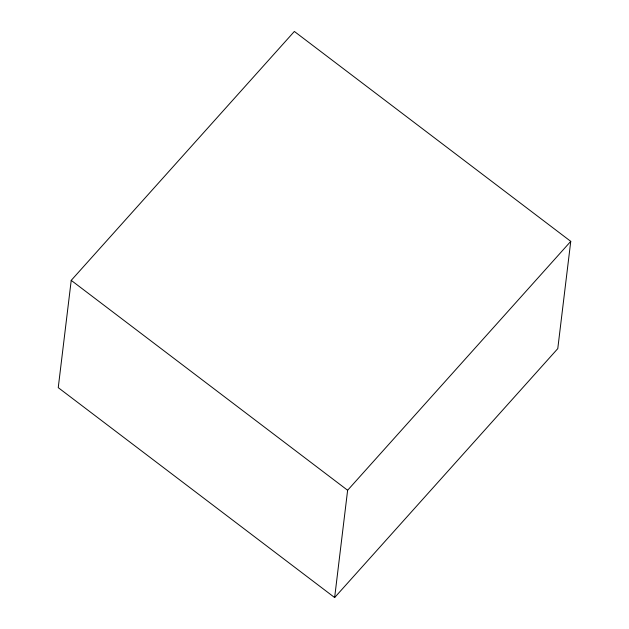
<?xml version="1.0" encoding="UTF-8"?>
<svg xmlns="http://www.w3.org/2000/svg" width="629" height="629" viewBox="0 0 629 629"><rect width="100%" height="100%" fill="white"/><g stroke="black" fill="none" stroke-linecap="round" stroke-linejoin="round"><path stroke-width="0.94" d="M71.226 280.369L58.245 387.645L334.644 597.55L557.774 348.631L570.755 241.355L294.356 31.45L71.226 280.369L347.625 490.266L334.644 597.55M347.625 490.266L570.755 241.355"/></g></svg>
